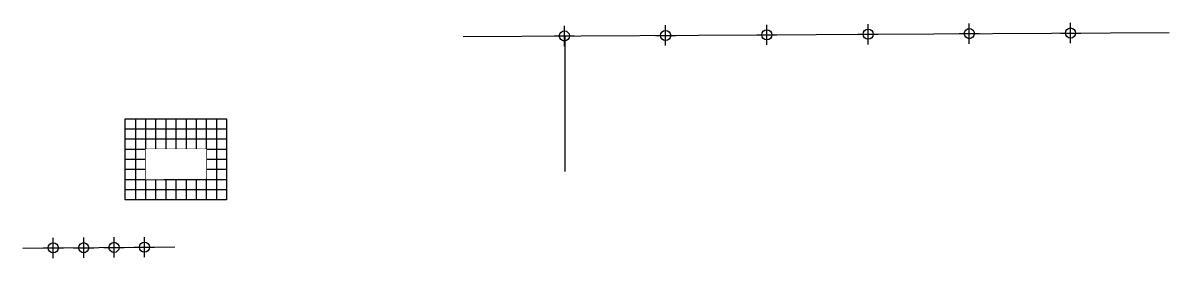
# Model space of a CAD drawing. Header units: millimetres. Extents: x 6 to 119, y 9 to 32.
import ezdxf

# ---------------------------------------------------------------- set-up
doc = ezdxf.new("R2010")
doc.units = ezdxf.units.MM
doc.set_wipeout_variables(frame=1)
doc.header["$PDMODE"] = 34

msp = doc.modelspace()

# ---------------------------------------------------------------- linework, layer by layer
for p, q in [((49.35, 30.53), (119.08, 30.93)), ((59.39, 30.59), (59.39, 17.22)), ((16.98, 22.42), (16.98, 14.42)), ((17.98, 22.42), (17.98, 14.42)), ((18.98, 22.42), (18.98, 14.42)), ((19.98, 22.42), (19.98, 14.42)), ((20.98, 22.42), (20.98, 14.42)), ((21.98, 22.42), (21.98, 14.42)), ((22.98, 22.42), (22.98, 14.42)), ((23.98, 22.42), (23.98, 14.42)), ((24.98, 22.42), (24.98, 14.42)), ((15.97, 21.42), (25.97, 21.42)), ((15.97, 20.42), (25.97, 20.42)), ((15.97, 19.42), (25.97, 19.42)), ((15.97, 18.42), (25.97, 18.42)), ((15.97, 17.42), (25.97, 17.42)), ((15.97, 16.42), (25.97, 16.42)), ((15.97, 15.42), (25.97, 15.42)), ((5.87, 9.63), (20.87, 9.76))]:
    msp.add_line(p, q)
msp.add_lwpolyline([(15.97, 22.42), (25.97, 22.42), (25.97, 14.42), (15.97, 14.42)], close=True)
for p in [(79.35, 30.7), (89.35, 30.76), (99.35, 30.82), (109.35, 30.88), (59.35, 30.59), (69.35, 30.64), (8.87, 9.66), (11.87, 9.68), (14.87, 9.71), (17.87, 9.73)]:
    msp.add_point(p)

# ---------------------------------------------------------------- next in the draw order: wipeouts: each hides what was drawn before it
msp.add_wipeout([(18.01, 16.43), (18.01, 19.43), (23.97, 19.43), (23.97, 16.49)])

doc.saveas('drawing.dxf')
